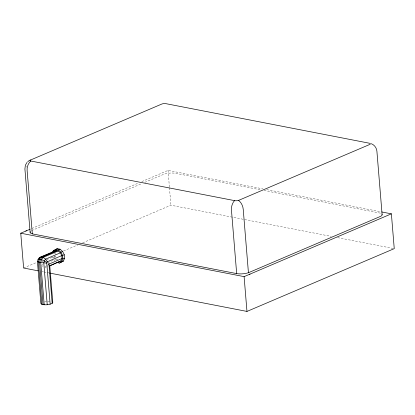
<?xml version="1.0" encoding="UTF-8"?>
<svg xmlns="http://www.w3.org/2000/svg" width="415" height="415" viewBox="0 0 415 415"><rect width="100%" height="100%" fill="white"/><g stroke="black" fill="none" stroke-linecap="round" stroke-linejoin="round"><path stroke-width="0.31" stroke-dasharray="2.08 1.56" d="M47.73 266.539L48.093 264.952M31.753 228.52L138.875 182.854M141.847 181.583L168.034 170.42L262.851 188.851M31.602 230.6L141.811 183.622M144.788 182.351L163.946 174.212A8.959 2.739 -4.7 0 1 174.793 173.179L260.843 189.883M54.308 253.726L55.107 253.383L55.242 255.012M23.614 268.007L36.727 262.415M63.562 250.976L77.875 244.876M82.642 242.842L170.897 205.223L331.253 236.394M46.817 259.629L53.353 256.844L53.903 257.954M41.884 265.086L42.901 264.656M47.58 262.664L54.132 259.868M55.802 259.593L54.158 260.293L53.333 258.633M44.893 266.575L46.563 265.865M44.675 301.461L46.428 301.145M47.642 301.129L51.201 301.44M41.977 261.434L43.17 261.497M266.669 189.593L381.209 211.863M264.023 190.501L379.901 213.056A8.959 2.739 -4.7 0 1 381.198 213.554M337.618 237.629L392.979 248.393M44.945 267.276L46.112 267.504M42.065 271.597L43.336 271.846M43.974 271.965L46.522 272.463M47.154 272.588L49.063 272.956M41.858 265.657L42.823 266.352M56.985 258.991L57.773 259.676M56.186 259.328L56.974 260.018M55.833 257.113L55.33 256.091L54.531 256.434L55.034 257.456M54.152 256.268L54.977 257.933M52.508 256.968L53.058 258.078M168.034 170.42L169.413 187.175M169.465 187.819L170.897 205.223M26.384 167.172A8.793 6.687 63.2 0 1 26.352 166.322"/><path stroke-width="0.62" d="M38.989 258.965L39.228 257.907L40.852 256.947L55.958 250.504L58.282 250.956L60.419 252.818L61.788 255.588L62.032 258.529L61.078 260.848L49.458 266.077M44.571 255.63L39.228 257.907L38.03 259.536L37.438 261.715L40.872 303.515L41.873 304.34C45.271 305.181 49.022 304.921 52.181 303.355L52.783 302.379L49.764 265.673L61.078 260.848M50.148 304.226L46.771 263.105L47.424 261.715L61.788 255.588M52.679 252.325L53.364 250.655L57.28 248.663L60.071 249.202L62.629 251.438L64.278 254.763L64.569 258.291L63.422 261.077L59.511 263.069L56.72 262.529M59.511 263.069L61.778 261.777L62.924 258.991L62.634 255.464L60.989 252.138L58.427 249.903L55.636 249.363M26.97 162.457L25.367 165.258L24.91 168.988L30.129 232.416M55.008 249.954L57.28 248.663M54.536 251.314L55.958 250.504M25.803 231.056L26.513 230.719M38.092 261.419L37.438 261.715L40.727 262.596L46.771 263.105M38.247 270.855L23.614 268.007L20.75 233.209L29.968 229.277M53.364 250.655L54.458 250.188M45.759 255.126L47.538 254.364M48.726 253.861L50.506 253.103M51.693 252.595L53.473 251.838M58.427 249.903L60.071 249.202M57.12 250.733L42.014 257.17L40.374 259.391L39.565 262.373L43.035 304.563M58.282 250.956L43.176 257.399L41.536 259.619L40.727 262.596L44.198 304.792M60.989 252.138L62.629 251.438M60.419 252.818L45.583 259.142L44.379 260.77L43.793 262.949L47.227 304.75M62.634 255.464L64.278 254.763M48.213 264.422L62.032 258.529M62.924 258.991L64.569 258.291M61.778 261.777L63.422 261.077M238.542 200.404L369.635 144.519A3.066 0.939 -4.7 0 0 369.35 143.211L165.995 103.683A3.066 0.939 -4.7 0 0 161.679 104.092L30.43 160.066A3.055 0.934 -4.7 0 0 30.632 160.984L234.994 200.71A3.055 0.934 -4.7 0 0 238.376 200.455L238.542 200.404A8.793 5.577 70 0 1 243.226 209.295L248.435 272.722A8.943 2.734 -4.7 0 1 236.675 273.604L32.329 233.878A8.943 2.734 -4.7 0 1 30.274 231.689M248.435 272.722L380.633 216.334A8.959 2.739 -4.7 0 0 381.956 214.176M20.75 233.209L244.103 276.629L391.387 213.839L394.25 248.637L246.967 311.426L49.701 273.08M249.208 274.45L250.032 274.139M38.03 259.536L39.207 259.168L41.536 259.619L46.988 262.311M381.842 211.982L391.387 213.839M371.29 143.704C374.346 144.871 376.607 147.828 376.893 151.091L382.106 214.519M47.424 261.715L45.583 259.142L43.176 257.399L40.852 256.947L39.207 259.168L38.403 262.145L41.873 304.34M244.103 276.629L246.967 311.426M236.675 273.604L231.461 210.177A8.788 5.457 -80 0 1 234.527 200.637M48.866 263.027L52.181 303.355M32.329 233.878L27.115 170.451A8.793 6.241 -75.8 0 1 30.762 161.03M27.712 161.938A8.793 6.687 63.2 0 1 30.534 160.008"/></g></svg>
